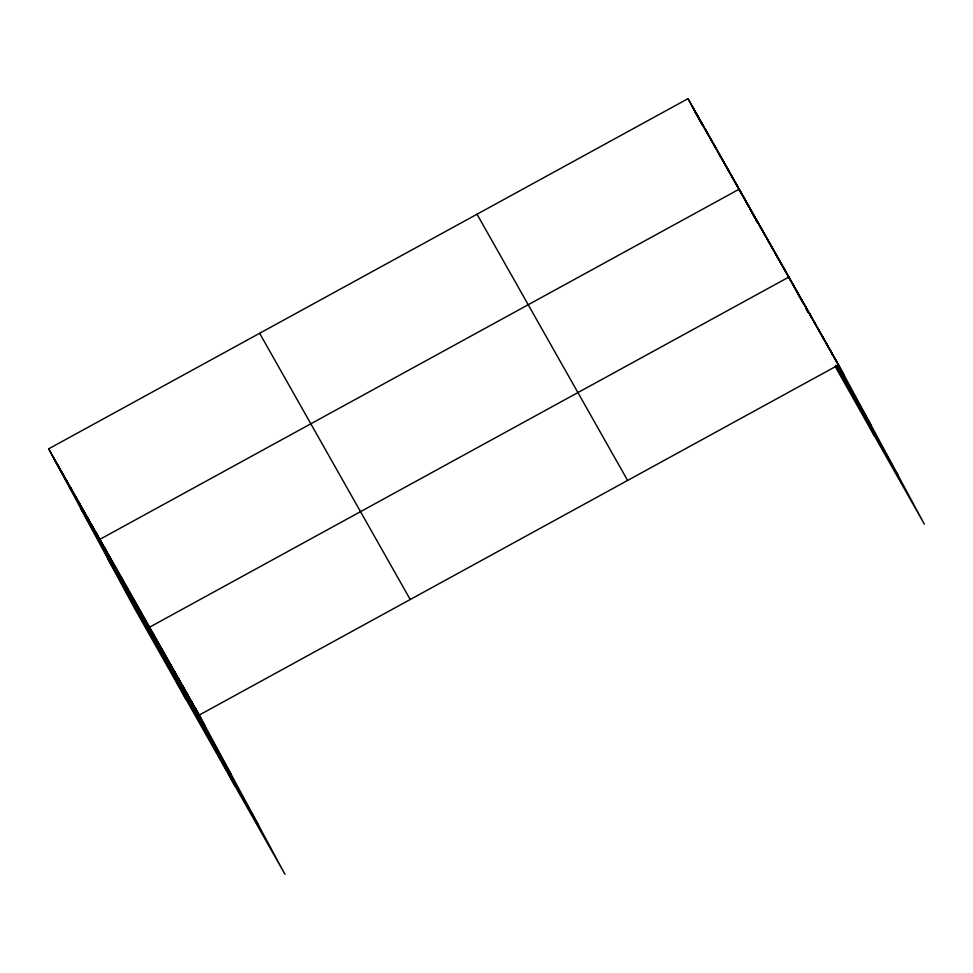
<?xml version="1.0" encoding="UTF-8"?>
<svg xmlns="http://www.w3.org/2000/svg" width="973" height="973" viewBox="0 0 973 973"><rect width="100%" height="100%" fill="white"/><g stroke="black" fill="none" stroke-linecap="round" stroke-linejoin="round"><path stroke-width="1.46" d="M48.65 448.845L199.234 715.07L284.992 874.338L134.408 608.113L48.65 448.845L688.008 98.662L838.592 364.887L924.35 524.155L835.32 366.748M199.234 715.07L838.592 364.887M693.871 109.56L749.21 207.395L743.348 196.497M749.903 208.611L844.455 375.785M837.692 366.176L870.823 424.739M835.868 365.374L897.982 475.189M477.013 214.218L627.609 480.443M259.633 333.289L410.217 599.514M54.512 459.743L205.096 725.967M80.881 508.709L231.465 774.934M108.039 559.159L258.623 825.384M834.445 357.565L840.319 368.463M830.31 350.244L836.172 361.141M826.174 342.922L832.037 353.819M822.027 335.6L827.889 346.497M817.892 328.278L823.754 339.176M809.609 313.634L819.607 331.854M805.462 306.313L811.336 317.21M801.326 298.991L807.189 309.888M797.179 291.669L803.053 302.567M793.044 284.347L798.906 295.245M802.676 302.615L788.896 277.025L149.538 627.22L235.296 786.488M805.972 308.733L807.943 312.406M837.425 367.162L874.654 436.293M780.614 262.382L790.623 280.601M776.478 255.06L782.341 265.957M772.331 247.738L778.205 258.636M768.196 240.428L774.058 251.314M764.048 233.106L769.923 244.004M759.913 225.785L765.775 236.682M755.766 218.463L761.64 229.36M747.483 203.819L757.493 222.039M748.371 206.191L739.2 189.176L99.854 539.358L185.612 698.638M750.341 209.864L754.963 218.426M755.62 219.655L756.933 222.099M734.943 181.635L740.806 192.532M730.674 174.082L736.537 184.979M726.405 166.541L732.268 177.439M722.136 159L728.011 169.898M713.61 143.919L723.742 162.357M709.341 136.378L715.204 147.264M705.072 128.825L710.935 139.723M700.803 121.284L706.678 132.182M696.534 113.744L702.409 124.641M692.277 106.203L698.14 117.101M688.008 98.662L702.445 125.468M195.099 707.748L200.961 718.646M190.951 700.426L196.826 711.324M186.816 693.104L192.678 704.002M182.669 685.783L188.543 696.68M178.533 678.461L184.396 689.358M174.386 671.151L180.26 682.037M166.103 656.507L176.113 674.727M161.968 649.186L167.83 660.083M157.821 641.864L163.695 652.761M153.685 634.542L159.548 645.44M145.403 619.898L151.265 630.796M137.12 605.255L147.13 623.474M132.973 597.933L138.847 608.83M128.837 590.611L134.7 601.509M124.69 583.289L130.564 594.187M120.555 575.967L126.417 586.865M116.407 568.646L122.282 579.543M108.137 554.002L118.134 572.221M103.989 546.68L109.852 557.578M95.585 531.817L101.447 542.715M91.316 524.277L97.178 535.174M87.047 516.736L92.922 527.634M82.778 509.195L88.652 520.093M78.521 501.642L84.383 512.54M69.983 486.561L80.114 504.999M65.714 479.02L71.588 489.918M61.445 471.479L67.319 482.377M57.188 463.939L63.05 474.824M52.919 456.386L58.781 467.283"/></g></svg>
